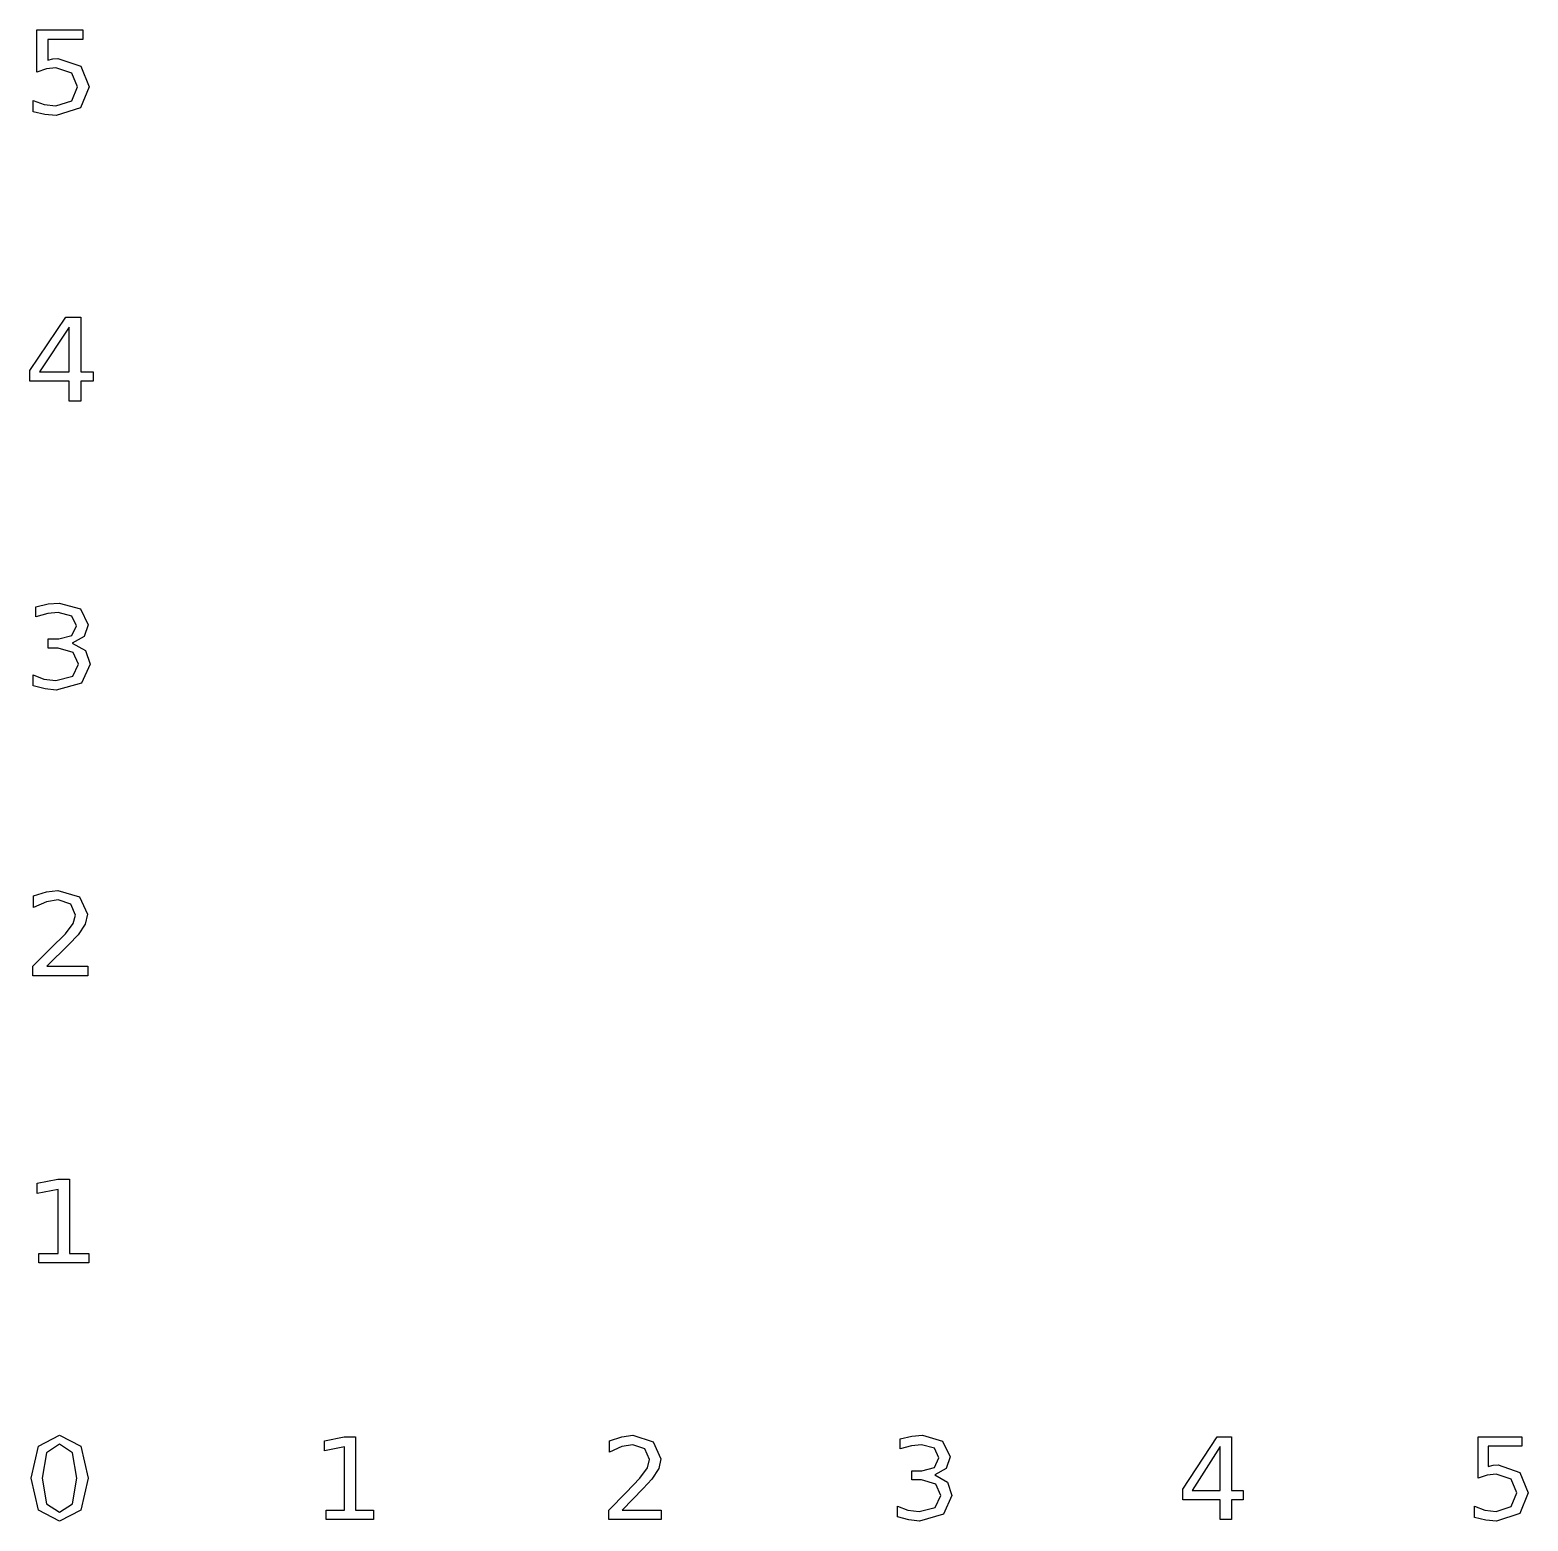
# Model space of a CAD drawing. Extents: x -10 to 140, y -10 to 138.
import ezdxf

# ---------------------------------------------------------------- set-up
doc = ezdxf.new("R2010")
doc.units = 0
doc.layers.get('0').update_dxf_attribs({"linetype": 'CONTINUOUS'})

msp = doc.modelspace()

# ---------------------------------------------------------------- linework, layer by layer
at = {"color": 7}
for points in [[(-9.006974, 138.308033), (-4.426411, 138.308033), (-4.426411, 137.357629), (-7.938369, 137.357629), (-7.938369, 135.311464), (-7.430059, 135.434458), (-6.921749, 135.479183), (-4.634357, 134.713269), (-3.791026, 132.639151), (-4.657461, 130.542672), (-7.100813, 129.79912), (-8.209853, 129.88857), (-9.370878, 130.156919), (-9.370878, 131.291814), (-8.296497, 130.883699), (-7.12392, 130.749524), (-5.541226, 131.25827), (-4.957827, 132.639151), (-5.541226, 134.020033), (-7.12392, 134.528779), (-8.059671, 134.428147), (-9.006974, 134.115073), (-9.006974, 138.308033)], [(-6.118852, 109.684095), (-4.651685, 109.684095), (-4.651685, 104.244428), (-3.421346, 104.244428), (-3.421346, 103.305205), (-4.651685, 103.305205), (-4.651685, 101.33731), (-5.81271, 101.33731), (-5.81271, 103.305205), (-9.705899, 103.305205), (-9.705899, 104.395377), (-6.118852, 109.684095)], [(-5.81271, 108.700148), (-8.758596, 104.244428), (-5.81271, 104.244428), (-5.81271, 108.700148)], [(-5.483464, 77.213817), (-4.178033, 76.492628), (-3.704382, 75.1397), (-4.582371, 73.22771), (-7.07771, 72.551246), (-8.198301, 72.657467), (-9.382429, 72.964951), (-9.382429, 74.055119), (-8.3196, 73.641415), (-7.112365, 73.50165), (-5.44303, 73.920945), (-4.865407, 75.1397), (-5.402596, 76.291364), (-6.887091, 76.710662), (-7.892159, 76.710662), (-7.892159, 77.638702), (-6.840881, 77.638702), (-5.523898, 77.96855), (-5.067575, 78.930134), (-5.541226, 79.914081), (-6.887091, 80.2607), (-7.915265, 80.16007), (-9.1225, 79.846996), (-9.1225, 80.853304), (-7.880607, 81.121654), (-6.783119, 81.211104), (-4.680567, 80.62409), (-3.90655, 79.047538), (-4.316663, 77.87351), (-5.483464, 77.213817)], [(-8.013461, 45.039841), (-3.941208, 45.039841), (-3.941208, 44.089435), (-9.417088, 44.089435), (-9.417088, 45.039841), (-7.609123, 46.823244), (-6.165062, 48.271215), (-5.385269, 49.299887), (-5.159995, 50.132887), (-5.645201, 51.217468), (-6.898646, 51.636763), (-8.059671, 51.452273), (-9.359326, 50.89321), (-9.359326, 52.033697), (-8.04234, 52.447401), (-6.921749, 52.587166), (-4.784539, 51.938657), (-3.987418, 50.205566), (-4.189585, 49.227208), (-4.911617, 48.14263), (-5.830041, 47.203407), (-8.013461, 45.039841)], [(-8.816358, 16.415904), (-6.910198, 16.415904), (-6.910198, 22.783611), (-8.98387, 22.381087), (-8.98387, 23.409759), (-6.921749, 23.812283), (-5.754948, 23.812283), (-5.754948, 16.415904), (-3.848788, 16.415904), (-3.848788, 15.465498), (-8.816358, 15.465498), (-8.816358, 16.415904)], [(-6.752294, -1.703347), (-4.641139, -2.800265), (-3.908021, -5.975265), (-4.641139, -9.150265), (-6.752294, -10.241669), (-8.86896, -9.150265), (-9.596563, -5.975265), (-8.86896, -2.800265), (-6.752294, -1.703347)], [(-6.752294, -2.585291), (-8.047649, -3.434162), (-8.477597, -5.975265), (-8.047649, -8.516366), (-6.752294, -9.359725), (-5.456936, -8.516366), (-5.021476, -5.975265), (-5.456936, -3.434162), (-6.752294, -2.585291)], [(19.810772, -9.144751), (21.629782, -9.144751), (21.629782, -2.86641), (19.650919, -3.263285), (19.650919, -2.249049), (21.618758, -1.852174), (22.732213, -1.852174), (22.732213, -9.144751), (24.551223, -9.144751), (24.551223, -10.081819), (19.810772, -10.081819), (19.810772, -9.144751)], [(49.32835, -9.144751), (53.214417, -9.144751), (53.214417, -10.081819), (47.988896, -10.081819), (47.988896, -9.144751), (49.714201, -7.386376), (51.092239, -5.958727), (51.836379, -4.944491), (52.051353, -4.123182), (51.588332, -3.053822), (50.392195, -2.640412), (49.284252, -2.822313), (48.044018, -3.373529), (48.044018, -2.249049), (49.300789, -1.84115), (50.370146, -1.703347), (52.409643, -2.342755), (53.17032, -4.051523), (52.977395, -5.01615), (52.288376, -6.085507), (51.411944, -7.011549), (49.32835, -9.144751)], [(80.494062, -5.644535), (81.739808, -6.355602), (82.191804, -7.689542), (81.353956, -9.574699), (78.972706, -10.241669), (77.903349, -10.13694), (76.77336, -9.833771), (76.77336, -8.758902), (77.787596, -9.166801), (78.939636, -9.304604), (80.532647, -8.891194), (81.083861, -7.689542), (80.571233, -6.554041), (79.15461, -6.140628), (78.195495, -6.140628), (78.195495, -5.225613), (79.198707, -5.225613), (80.455476, -4.900394), (80.890937, -3.952305), (80.438941, -2.982166), (79.15461, -2.640412), (78.173445, -2.73963), (77.021405, -3.04831), (77.021405, -2.056124), (78.206518, -1.791541), (79.253828, -1.703347), (81.26025, -2.282122), (81.998879, -3.836549), (81.607516, -4.9941), (80.494062, -5.644535)], [(108.639113, -1.852174), (110.039201, -1.852174), (110.039201, -7.215499), (111.213288, -7.215499), (111.213288, -8.141541), (110.039201, -8.141541), (110.039201, -10.081819), (108.931258, -10.081819), (108.931258, -8.141541), (105.216065, -8.141541), (105.216065, -7.066669), (108.639113, -1.852174)], [(108.931258, -2.822313), (106.12006, -7.215499), (108.931258, -7.215499), (108.931258, -2.822313)], [(134.634427, -1.852174), (139.005564, -1.852174), (139.005564, -2.789239), (135.654175, -2.789239), (135.654175, -4.806688), (136.139245, -4.685419), (136.624314, -4.641322), (138.807125, -5.396487), (139.611899, -7.441497), (138.785078, -9.508555), (136.453437, -10.241669), (135.395104, -10.153475), (134.287161, -9.888892), (134.287161, -8.769926), (135.312421, -9.172313), (136.431387, -9.304604), (137.941719, -8.802999), (138.498445, -7.441497), (137.941719, -6.079995), (136.431387, -5.57839), (135.538419, -5.677608), (134.634427, -5.986289), (134.634427, -1.852174)]]:
    msp.add_lwpolyline(points, dxfattribs=at)

doc.saveas('drawing.dxf')
